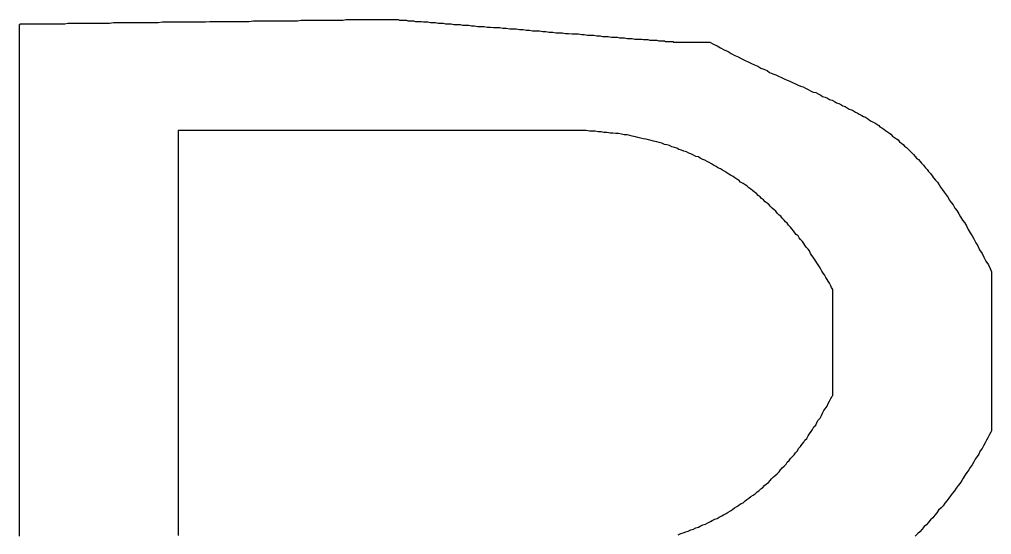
# Model space of a CAD drawing. Extents: x 3196 to 9141, y -1880 to 2325.
# Drawn here: x 8953.03 to 8960.77, y -1222.79 to -1218.69 of the extents above; entities that cross this region are included whole.
import ezdxf

# ---------------------------------------------------------------- set-up
doc = ezdxf.new("R2010")
doc.units = 0
doc.header["$MEASUREMENT"] = 0
doc.layers.add('10', color=10, linetype='CONTINUOUS')

msp = doc.modelspace()

# ---------------------------------------------------------------- linework, layer by layer
at = {"layer": '10', "linetype": 'Continuous'}
for points in [[(8953.030218, -1222.799985), (8953.030218, -1222.704585), (8953.030218, -1222.609185), (8953.030218, -1222.513735), (8953.030218, -1222.418335), (8953.030218, -1222.322935), (8953.030218, -1222.227485), (8953.030218, -1222.132085), (8953.030218, -1222.036685), (8953.030218, -1221.941235), (8953.030218, -1221.850835), (8953.030218, -1221.755435), (8953.030218, -1221.665035), (8953.030218, -1221.569635), (8953.030218, -1221.479235), (8953.030218, -1221.388835), (8953.030218, -1221.298435), (8953.030218, -1221.213035), (8953.030218, -1221.122635), (8953.030218, -1221.032285), (8953.030218, -1220.946885), (8953.030218, -1220.861535), (8953.030218, -1220.776135), (8953.030218, -1220.695785), (8953.030218, -1220.610435), (8953.030218, -1220.530085), (8953.030218, -1220.449735), (8953.030218, -1220.369335), (8953.030218, -1220.294035), (8953.030218, -1220.213685), (8953.030218, -1220.138335), (8953.030218, -1220.068035), (8953.030218, -1219.992685), (8953.030218, -1219.922385), (8953.030218, -1219.852085), (8953.030218, -1219.786785), (8953.030218, -1219.721535), (8953.030218, -1219.656235), (8953.030218, -1219.590935), (8953.030218, -1219.530685), (8953.030218, -1219.470435), (8953.030218, -1219.415185), (8953.030218, -1219.359935), (8953.030218, -1219.304685), (8953.030218, -1219.254485), (8953.030218, -1219.204235), (8953.030218, -1219.159035), (8953.030218, -1219.113835), (8953.030218, -1219.073685), (8953.030218, -1219.033485), (8953.030218, -1218.993335), (8953.030218, -1218.958185), (8953.030218, -1218.923035), (8953.030218, -1218.892885), (8953.030218, -1218.862735), (8953.030218, -1218.837635), (8953.030218, -1218.812535), (8953.030218, -1218.792435), (8953.030218, -1218.777385), (8953.030218, -1218.762335), (8953.030218, -1218.747235), (8953.030218, -1218.737185), (8953.030218, -1218.732185), (8953.030218, -1218.727185), (8953.035268, -1218.727185), (8953.035268, -1218.722135), (8953.040268, -1218.722135), (8953.050318, -1218.722135), (8953.055318, -1218.722135), (8953.060368, -1218.722135), (8953.070418, -1218.722135), (8953.080468, -1218.722135), (8953.090518, -1218.722135), (8953.100518, -1218.722135), (8953.115618, -1218.722135), (8953.130668, -1218.722135), (8953.140718, -1218.722135), (8953.155768, -1218.722135), (8953.170868, -1218.722135), (8953.190918, -1218.722135), (8953.206018, -1218.722135), (8953.226068, -1218.722135), (8953.241168, -1218.722135), (8953.261268, -1218.722135), (8953.281318, -1218.722135), (8953.306418, -1218.722135), (8953.326518, -1218.722135), (8953.346618, -1218.722135), (8953.371718, -1218.722135), (8953.391818, -1218.722135), (8953.416918, -1218.717135), (8953.442018, -1218.717135), (8953.467168, -1218.717135), (8953.492268, -1218.717135), (8953.522368, -1218.717135), (8953.547518, -1218.717135), (8953.572618, -1218.717135), (8953.602718, -1218.717135), (8953.632868, -1218.717135), (8953.657968, -1218.717135), (8953.688118, -1218.717135), (8953.718268, -1218.717135), (8953.748368, -1218.717135), (8953.778518, -1218.712085), (8953.808618, -1218.712085), (8953.843818, -1218.712085), (8953.873918, -1218.712085), (8953.904068, -1218.712085), (8953.939218, -1218.712085), (8953.969368, -1218.712085), (8953.999468, -1218.712085), (8954.034618, -1218.712085), (8954.069768, -1218.712085), (8954.099918, -1218.712085), (8954.135068, -1218.712085), (8954.170218, -1218.707085), (8954.205368, -1218.707085), (8954.235518, -1218.707085), (8954.270668, -1218.707085), (8954.305818, -1218.707085), (8954.340968, -1218.707085), (8954.376118, -1218.707085), (8954.411268, -1218.707085), (8954.446418, -1218.707085), (8954.476568, -1218.707085), (8954.511718, -1218.707085), (8954.546868, -1218.702035), (8954.582018, -1218.702035), (8954.617168, -1218.702035), (8954.652318, -1218.702035), (8954.687468, -1218.702035), (8954.722668, -1218.702035), (8954.757818, -1218.702035), (8954.787918, -1218.702035), (8954.823068, -1218.702035), (8954.858218, -1218.702035), (8954.893418, -1218.697035), (8954.923518, -1218.697035), (8954.958668, -1218.697035), (8954.993818, -1218.697035), (8955.023968, -1218.697035), (8955.059118, -1218.697035), (8955.089268, -1218.697035), (8955.119368, -1218.697035), (8955.154518, -1218.697035), (8955.184668, -1218.697035), (8955.214818, -1218.697035), (8955.244918, -1218.697035), (8955.275068, -1218.692035), (8955.305218, -1218.692035), (8955.335318, -1218.692035), (8955.365468, -1218.692035), (8955.395618, -1218.692035), (8955.420718, -1218.692035), (8955.450818, -1218.692035), (8955.475968, -1218.692035), (8955.506068, -1218.692035), (8955.531168, -1218.692035), (8955.556318, -1218.692035), (8955.581418, -1218.692035), (8955.606518, -1218.692035), (8955.631618, -1218.686985), (8955.651718, -1218.686985), (8955.676818, -1218.686985), (8955.696918, -1218.686985), (8955.717018, -1218.686985), (8955.742118, -1218.686985), (8955.762218, -1218.686985), (8955.777268, -1218.686985), (8955.797368, -1218.686985), (8955.817418, -1218.686985), (8955.832518, -1218.686985), (8955.847568, -1218.686985), (8955.862618, -1218.686985), (8955.877718, -1218.686985), (8955.892768, -1218.686985), (8955.907818, -1218.686985), (8955.917868, -1218.686985), (8955.927918, -1218.686985), (8955.937968, -1218.686985), (8955.948018, -1218.686985), (8955.958068, -1218.686985), (8955.963068, -1218.686985), (8955.973118, -1218.686985), (8955.978168, -1218.686985), (8955.983168, -1218.686985), (8955.988168, -1218.686985), (8955.993218, -1218.686985), (8955.998218, -1218.686985), (8956.003268, -1218.686985), (8956.008268, -1218.686985), (8956.018318, -1218.686985), (8956.023368, -1218.686985), (8956.028368, -1218.686985), (8956.038418, -1218.686985), (8956.048468, -1218.686985), (8956.058518, -1218.692035), (8956.068518, -1218.692035), (8956.078568, -1218.692035), (8956.088618, -1218.692035), (8956.098668, -1218.692035), (8956.113718, -1218.692035), (8956.123768, -1218.697035), (8956.138868, -1218.697035), (8956.153918, -1218.697035), (8956.168968, -1218.697035), (8956.184068, -1218.702035), (8956.199118, -1218.702035), (8956.214168, -1218.702035), (8956.234268, -1218.702035), (8956.249318, -1218.707085), (8956.269418, -1218.707085), (8956.284468, -1218.707085), (8956.304568, -1218.712085), (8956.324668, -1218.712085), (8956.344768, -1218.712085), (8956.364818, -1218.717135), (8956.384918, -1218.717135), (8956.405018, -1218.717135), (8956.425118, -1218.722135), (8956.450218, -1218.722135), (8956.470318, -1218.722135), (8956.490368, -1218.727185), (8956.515518, -1218.727185), (8956.540618, -1218.727185), (8956.560718, -1218.732185), (8956.585818, -1218.732185), (8956.610918, -1218.732185), (8956.631018, -1218.737185), (8956.656118, -1218.737185), (8956.681218, -1218.742235), (8956.706318, -1218.742235), (8956.731468, -1218.742235), (8956.756568, -1218.747235), (8956.781668, -1218.747235), (8956.806768, -1218.752285), (8956.831868, -1218.752285), (8956.857018, -1218.752285), (8956.882118, -1218.757285), (8956.907218, -1218.757285), (8956.937368, -1218.762335), (8956.962468, -1218.762335), (8956.987568, -1218.762335), (8957.012668, -1218.767335), (8957.042818, -1218.767335), (8957.067918, -1218.772385), (8957.093018, -1218.772385), (8957.118118, -1218.777385), (8957.148268, -1218.777385), (8957.173368, -1218.777385), (8957.198468, -1218.782385), (8957.223618, -1218.782385), (8957.248718, -1218.787435), (8957.278868, -1218.787435), (8957.303968, -1218.792435), (8957.329068, -1218.792435), (8957.354168, -1218.792435), (8957.379268, -1218.797485), (8957.404418, -1218.797485), (8957.434518, -1218.802485), (8957.459618, -1218.802485), (8957.484768, -1218.802485), (8957.509868, -1218.807535), (8957.529968, -1218.807535), (8957.555068, -1218.812535), (8957.580168, -1218.812535), (8957.605268, -1218.812535), (8957.630368, -1218.817585), (8957.655518, -1218.817585), (8957.675568, -1218.822585), (8957.700668, -1218.822585), (8957.720768, -1218.822585), (8957.745868, -1218.827585), (8957.765968, -1218.827585), (8957.791068, -1218.827585), (8957.811168, -1218.832635), (8957.831268, -1218.832635), (8957.851368, -1218.832635), (8957.871418, -1218.837635), (8957.891518, -1218.837635), (8957.911618, -1218.837635), (8957.931718, -1218.842685), (8957.946768, -1218.842685), (8957.966868, -1218.842685), (8957.986968, -1218.842685), (8958.002018, -1218.847685), (8958.017068, -1218.847685), (8958.037168, -1218.847685), (8958.052218, -1218.852735), (8958.067318, -1218.852735), (8958.082368, -1218.852735), (8958.097418, -1218.852735), (8958.107468, -1218.852735), (8958.122518, -1218.857735), (8958.132568, -1218.857735), (8958.147668, -1218.857735), (8958.157718, -1218.857735), (8958.167718, -1218.857735), (8958.177768, -1218.862735), (8958.187818, -1218.862735), (8958.192868, -1218.862735), (8958.202868, -1218.862735), (8958.207918, -1218.862735), (8958.217968, -1218.862735), (8958.222968, -1218.862735), (8958.228018, -1218.862735), (8958.233018, -1218.862735), (8958.238068, -1218.862735), (8958.238068, -1218.867785), (8958.243068, -1218.867785), (8958.248068, -1218.867785), (8958.253118, -1218.867785), (8958.258118, -1218.867785), (8958.263168, -1218.867785), (8958.268168, -1218.867785), (8958.273218, -1218.867785), (8958.278218, -1218.867785), (8958.283268, -1218.867785), (8958.288268, -1218.867785), (8958.293268, -1218.867785), (8958.298318, -1218.867785), (8958.303318, -1218.867785), (8958.308368, -1218.867785), (8958.313368, -1218.867785), (8958.318418, -1218.867785), (8958.323418, -1218.867785), (8958.328418, -1218.867785), (8958.333468, -1218.867785), (8958.338468, -1218.867785), (8958.343518, -1218.867785), (8958.348518, -1218.867785), (8958.353568, -1218.867785), (8958.358568, -1218.867785), (8958.363618, -1218.867785), (8958.368618, -1218.867785), (8958.373618, -1218.867785), (8958.378668, -1218.867785), (8958.383668, -1218.867785), (8958.388718, -1218.867785), (8958.393718, -1218.867785), (8958.398768, -1218.867785), (8958.403768, -1218.867785), (8958.408818, -1218.867785), (8958.413818, -1218.867785), (8958.418818, -1218.867785), (8958.423868, -1218.867785), (8958.428868, -1218.867785), (8958.433918, -1218.867785), (8958.438918, -1218.867785), (8958.443968, -1218.867785), (8958.448968, -1218.867785), (8958.453968, -1218.867785), (8958.459018, -1218.867785), (8958.464018, -1218.867785), (8958.469068, -1218.867785), (8958.474068, -1218.867785), (8958.479118, -1218.867785), (8958.484118, -1218.867785), (8958.489168, -1218.867785), (8958.494168, -1218.867785), (8958.499168, -1218.867785), (8958.504218, -1218.867785), (8958.509218, -1218.867785), (8958.514268, -1218.867785), (8958.519268, -1218.867785), (8958.529318, -1218.867785), (8958.559468, -1218.882835), (8958.589568, -1218.897935), (8958.614718, -1218.912985), (8958.644818, -1218.928035), (8958.674968, -1218.943135), (8958.700068, -1218.958185), (8958.730218, -1218.973235), (8958.755318, -1218.983285), (8958.780418, -1218.998335), (8958.810568, -1219.013435), (8958.835668, -1219.023485), (8958.860768, -1219.038535), (8958.885868, -1219.048585), (8958.911018, -1219.058635), (8958.936118, -1219.073685), (8958.961218, -1219.083735), (8958.986318, -1219.093785), (8959.006418, -1219.108835), (8959.031518, -1219.118885), (8959.056618, -1219.128935), (8959.076718, -1219.138985), (8959.101818, -1219.149035), (8959.121918, -1219.159035), (8959.147018, -1219.169085), (8959.167118, -1219.179135), (8959.187218, -1219.189185), (8959.212318, -1219.199235), (8959.232418, -1219.209285), (8959.252468, -1219.219335), (8959.272568, -1219.224335), (8959.292668, -1219.234385), (8959.312768, -1219.244435), (8959.332818, -1219.254485), (8959.352918, -1219.264535), (8959.373018, -1219.269535), (8959.393118, -1219.279585), (8959.413218, -1219.289635), (8959.428268, -1219.299685), (8959.448368, -1219.304685), (8959.468418, -1219.314735), (8959.483518, -1219.324785), (8959.503568, -1219.329785), (8959.523668, -1219.339835), (8959.538768, -1219.349885), (8959.558818, -1219.354935), (8959.573918, -1219.364935), (8959.588968, -1219.374985), (8959.609068, -1219.380035), (8959.624118, -1219.390085), (8959.639168, -1219.400135), (8959.659268, -1219.405135), (8959.674318, -1219.415185), (8959.689418, -1219.425235), (8959.704468, -1219.430235), (8959.719518, -1219.440285), (8959.739618, -1219.450335), (8959.754668, -1219.460385), (8959.769768, -1219.465385), (8959.784818, -1219.475435), (8959.799868, -1219.485485), (8959.814968, -1219.495535), (8959.830018, -1219.505585), (8959.845068, -1219.510585), (8959.860168, -1219.520635), (8959.875218, -1219.530685), (8959.885268, -1219.540735), (8959.900318, -1219.550785), (8959.915418, -1219.560835), (8959.930468, -1219.570885), (8959.945518, -1219.580885), (8959.960568, -1219.590935), (8959.970618, -1219.600985), (8959.985718, -1219.616035), (8960.000768, -1219.626085), (8960.015818, -1219.636135), (8960.030918, -1219.646185), (8960.040968, -1219.661235), (8960.056018, -1219.671285), (8960.071068, -1219.681335), (8960.081118, -1219.696435), (8960.096168, -1219.706435), (8960.111268, -1219.721535), (8960.126318, -1219.736585), (8960.136368, -1219.746635), (8960.151418, -1219.761685), (8960.166518, -1219.776785), (8960.176518, -1219.791835), (8960.191618, -1219.801885), (8960.206668, -1219.816935), (8960.216718, -1219.831985), (8960.231768, -1219.847085), (8960.246868, -1219.867135), (8960.261918, -1219.882235), (8960.271968, -1219.897285), (8960.287018, -1219.912335), (8960.302068, -1219.932435), (8960.312118, -1219.947535), (8960.327218, -1219.967585), (8960.342268, -1219.982685), (8960.357318, -1220.002735), (8960.367368, -1220.022835), (8960.382418, -1220.042935), (8960.397518, -1220.063035), (8960.412568, -1220.083085), (8960.427618, -1220.103185), (8960.437668, -1220.123285), (8960.452768, -1220.143385), (8960.467818, -1220.163435), (8960.482868, -1220.188585), (8960.497968, -1220.208635), (8960.513018, -1220.233785), (8960.528068, -1220.258885), (8960.543168, -1220.283985), (8960.558218, -1220.304085), (8960.573268, -1220.329185), (8960.588318, -1220.359335), (8960.603418, -1220.384435), (8960.618468, -1220.409535), (8960.633518, -1220.434635), (8960.648618, -1220.464785), (8960.663668, -1220.489885), (8960.678718, -1220.520035), (8960.698818, -1220.550135), (8960.713868, -1220.580285), (8960.728968, -1220.610435), (8960.749068, -1220.640535), (8960.764118, -1220.670685), (8960.774168, -1220.695785), (8960.774168, -1220.700835), (8960.774168, -1220.705835), (8960.774168, -1220.710835), (8960.774168, -1220.715885), (8960.774168, -1220.720885), (8960.774168, -1220.725935), (8960.774168, -1220.730935), (8960.774168, -1220.735985), (8960.774168, -1220.740985), (8960.774168, -1220.745985), (8960.774168, -1220.751035), (8960.774168, -1220.756035), (8960.774168, -1220.761085), (8960.774168, -1220.766085), (8960.774168, -1220.771135), (8960.774168, -1220.776135), (8960.774168, -1220.781185), (8960.774168, -1220.786185), (8960.774168, -1220.791185), (8960.774168, -1220.796235), (8960.774168, -1220.801235), (8960.774168, -1220.806285), (8960.774168, -1220.811285), (8960.774168, -1220.816335), (8960.774168, -1220.821335), (8960.774168, -1220.826385), (8960.774168, -1220.831385), (8960.774168, -1220.836385), (8960.774168, -1220.841435), (8960.774168, -1220.846435), (8960.774168, -1220.851485), (8960.774168, -1220.856485), (8960.774168, -1220.861535), (8960.774168, -1220.866535), (8960.774168, -1220.871535), (8960.774168, -1220.876585), (8960.774168, -1220.881585), (8960.774168, -1220.886635), (8960.774168, -1220.891635), (8960.774168, -1220.896685), (8960.774168, -1220.901685), (8960.774168, -1220.906735), (8960.774168, -1220.911735), (8960.774168, -1220.916735), (8960.774168, -1220.921785), (8960.774168, -1220.926785), (8960.774168, -1220.931835), (8960.774168, -1220.936835), (8960.774168, -1220.941885), (8960.774168, -1220.946885), (8960.774168, -1220.951935), (8960.774168, -1220.956935), (8960.774168, -1220.961935), (8960.774168, -1220.966985), (8960.774168, -1220.971985), (8960.774168, -1220.977035), (8960.774168, -1220.982035), (8960.774168, -1220.987085), (8960.774168, -1220.992085), (8960.774168, -1220.997085), (8960.774168, -1221.002135), (8960.774168, -1221.007135), (8960.774168, -1221.012185), (8960.774168, -1221.017185), (8960.774168, -1221.022235), (8960.774168, -1221.027235), (8960.774168, -1221.032285), (8960.774168, -1221.037285), (8960.774168, -1221.042285), (8960.774168, -1221.047335), (8960.774168, -1221.052335), (8960.774168, -1221.057385), (8960.774168, -1221.062385), (8960.774168, -1221.072435), (8960.774168, -1221.077485), (8960.774168, -1221.082485), (8960.774168, -1221.087485), (8960.774168, -1221.092535), (8960.774168, -1221.102585), (8960.774168, -1221.107585), (8960.774168, -1221.112635), (8960.774168, -1221.122635), (8960.774168, -1221.127685), (8960.774168, -1221.132685), (8960.774168, -1221.142735), (8960.774168, -1221.147785), (8960.774168, -1221.157835), (8960.774168, -1221.162835), (8960.774168, -1221.172885), (8960.774168, -1221.177885), (8960.774168, -1221.187935), (8960.774168, -1221.192985), (8960.774168, -1221.203035), (8960.774168, -1221.208035), (8960.774168, -1221.218085), (8960.774168, -1221.223085), (8960.774168, -1221.233135), (8960.774168, -1221.243185), (8960.774168, -1221.248185), (8960.774168, -1221.258235), (8960.774168, -1221.263285), (8960.774168, -1221.273335), (8960.774168, -1221.283385), (8960.774168, -1221.288385), (8960.774168, -1221.298435), (8960.774168, -1221.308485), (8960.774168, -1221.313485), (8960.774168, -1221.323535), (8960.774168, -1221.328585), (8960.774168, -1221.338585), (8960.774168, -1221.348635), (8960.774168, -1221.353685), (8960.774168, -1221.363735), (8960.774168, -1221.373735), (8960.774168, -1221.378785), (8960.774168, -1221.388835), (8960.774168, -1221.393835), (8960.774168, -1221.403885), (8960.774168, -1221.413935), (8960.774168, -1221.418935), (8960.774168, -1221.428985), (8960.774168, -1221.434035), (8960.774168, -1221.444085), (8960.774168, -1221.454135), (8960.774168, -1221.459135), (8960.774168, -1221.469185), (8960.774168, -1221.474185), (8960.774168, -1221.484235), (8960.774168, -1221.489285), (8960.774168, -1221.499285), (8960.774168, -1221.504335), (8960.774168, -1221.514385), (8960.774168, -1221.519385), (8960.774168, -1221.524435), (8960.774168, -1221.534485), (8960.774168, -1221.539485), (8960.774168, -1221.544485), (8960.774168, -1221.554535), (8960.774168, -1221.559585), (8960.774168, -1221.564585), (8960.774168, -1221.569635), (8960.774168, -1221.579685), (8960.774168, -1221.584685), (8960.774168, -1221.589685), (8960.774168, -1221.594735), (8960.774168, -1221.599735), (8960.774168, -1221.604785), (8960.774168, -1221.609785), (8960.774168, -1221.614835), (8960.774168, -1221.619835), (8960.774168, -1221.624835), (8960.774168, -1221.629885), (8960.774168, -1221.634885), (8960.774168, -1221.639935), (8960.774168, -1221.644935), (8960.774168, -1221.649985), (8960.774168, -1221.654985), (8960.774168, -1221.660035), (8960.774168, -1221.665035), (8960.774168, -1221.670035), (8960.774168, -1221.675085), (8960.774168, -1221.680085)], [(8959.508618, -1221.398885), (8959.508618, -1221.393835), (8959.508618, -1221.388835), (8959.508618, -1221.383785), (8959.508618, -1221.378785), (8959.508618, -1221.373735), (8959.508618, -1221.368735), (8959.508618, -1221.363735), (8959.508618, -1221.358685), (8959.508618, -1221.353685), (8959.508618, -1221.348635), (8959.508618, -1221.343635), (8959.508618, -1221.338585), (8959.508618, -1221.333585), (8959.508618, -1221.328585), (8959.508618, -1221.323535), (8959.508618, -1221.318535), (8959.508618, -1221.313485), (8959.508618, -1221.308485), (8959.508618, -1221.303435), (8959.508618, -1221.298435), (8959.508618, -1221.293385), (8959.508618, -1221.288385), (8959.508618, -1221.283385), (8959.508618, -1221.278335), (8959.508618, -1221.273335), (8959.508618, -1221.268285), (8959.508618, -1221.263285), (8959.508618, -1221.258235), (8959.508618, -1221.253235), (8959.508618, -1221.248185), (8959.508618, -1221.243185), (8959.508618, -1221.238185), (8959.508618, -1221.233135), (8959.508618, -1221.228135), (8959.508618, -1221.223085), (8959.508618, -1221.218085), (8959.508618, -1221.213035), (8959.508618, -1221.208035), (8959.508618, -1221.203035), (8959.508618, -1221.197985), (8959.508618, -1221.192985), (8959.508618, -1221.187935), (8959.508618, -1221.182935), (8959.508618, -1221.177885), (8959.508618, -1221.172885), (8959.508618, -1221.167835), (8959.508618, -1221.162835), (8959.508618, -1221.157835), (8959.508618, -1221.152785), (8959.508618, -1221.147785), (8959.508618, -1221.142735), (8959.508618, -1221.137735), (8959.508618, -1221.132685), (8959.508618, -1221.127685), (8959.508618, -1221.122635), (8959.508618, -1221.117635), (8959.508618, -1221.112635), (8959.508618, -1221.107585), (8959.508618, -1221.102585), (8959.508618, -1221.097535), (8959.508618, -1221.092535), (8959.508618, -1221.087485), (8959.508618, -1221.082485), (8959.508618, -1221.077485), (8959.508618, -1221.072435), (8959.508618, -1221.067435), (8959.508618, -1221.062385), (8959.508618, -1221.057385), (8959.508618, -1221.052335), (8959.508618, -1221.047335), (8959.508618, -1221.042285), (8959.508618, -1221.037285), (8959.508618, -1221.032285), (8959.508618, -1221.027235), (8959.508618, -1221.022235), (8959.508618, -1221.017185), (8959.508618, -1221.012185), (8959.508618, -1221.007135), (8959.508618, -1221.002135), (8959.508618, -1220.997085), (8959.508618, -1220.992085), (8959.508618, -1220.987085), (8959.508618, -1220.982035), (8959.508618, -1220.977035), (8959.508618, -1220.971985), (8959.508618, -1220.966985), (8959.508618, -1220.961935), (8959.508618, -1220.956935), (8959.508618, -1220.951935), (8959.508618, -1220.946885), (8959.508618, -1220.941885), (8959.508618, -1220.936835), (8959.508618, -1220.931835), (8959.508618, -1220.926785), (8959.508618, -1220.921785), (8959.508618, -1220.916735), (8959.508618, -1220.911735), (8959.508618, -1220.906735), (8959.508618, -1220.901685), (8959.508618, -1220.896685), (8959.508618, -1220.891635), (8959.508618, -1220.886635), (8959.508618, -1220.881585), (8959.508618, -1220.876585), (8959.508618, -1220.871535), (8959.508618, -1220.866535), (8959.508618, -1220.861535), (8959.508618, -1220.856485), (8959.508618, -1220.851485), (8959.508618, -1220.846435), (8959.508618, -1220.841435), (8959.508618, -1220.836385), (8959.498568, -1220.821335), (8959.493568, -1220.806285), (8959.483518, -1220.786185), (8959.473468, -1220.771135), (8959.463418, -1220.756035), (8959.453368, -1220.740985), (8959.443318, -1220.720885), (8959.433268, -1220.705835), (8959.423218, -1220.690785), (8959.413218, -1220.675685), (8959.403168, -1220.655635), (8959.393118, -1220.640535), (8959.383068, -1220.625485), (8959.373018, -1220.610435), (8959.362968, -1220.595335), (8959.352918, -1220.580285), (8959.342868, -1220.565235), (8959.332818, -1220.550135), (8959.322818, -1220.530085), (8959.312768, -1220.514985), (8959.297668, -1220.499935), (8959.287668, -1220.484885), (8959.277618, -1220.469785), (8959.267568, -1220.454735), (8959.252468, -1220.439685), (8959.242468, -1220.424585), (8959.232418, -1220.409535), (8959.217318, -1220.399485), (8959.207268, -1220.384435), (8959.197268, -1220.369335), (8959.182168, -1220.354285), (8959.172118, -1220.339235), (8959.157068, -1220.324185), (8959.147018, -1220.309085), (8959.131968, -1220.299035), (8959.121918, -1220.283985), (8959.106868, -1220.268935), (8959.096818, -1220.253835), (8959.081718, -1220.243785), (8959.066668, -1220.228735), (8959.056618, -1220.213685), (8959.041568, -1220.203635), (8959.026518, -1220.188585), (8959.011418, -1220.173485), (8959.001368, -1220.163435), (8958.986318, -1220.148385), (8958.971268, -1220.138335), (8958.956168, -1220.123285), (8958.941118, -1220.113235), (8958.931068, -1220.098185), (8958.916018, -1220.088135), (8958.900968, -1220.073085), (8958.885868, -1220.063035), (8958.870818, -1220.047935), (8958.855768, -1220.037885), (8958.840668, -1220.027885), (8958.825618, -1220.012785), (8958.810568, -1220.002735), (8958.795468, -1219.992685), (8958.775418, -1219.982685), (8958.760318, -1219.967585), (8958.745268, -1219.957535), (8958.730218, -1219.947535), (8958.715118, -1219.937485), (8958.695068, -1219.927435), (8958.679968, -1219.917385), (8958.664918, -1219.907335), (8958.649868, -1219.897285), (8958.629768, -1219.887235), (8958.614718, -1219.877185), (8958.594618, -1219.867135), (8958.579518, -1219.857135), (8958.559468, -1219.847085), (8958.544368, -1219.837035), (8958.524318, -1219.826985), (8958.509218, -1219.816935), (8958.489168, -1219.806885), (8958.474068, -1219.801885), (8958.453968, -1219.791835), (8958.438918, -1219.781785), (8958.418818, -1219.776785), (8958.398768, -1219.766735), (8958.378668, -1219.756685), (8958.363618, -1219.751635), (8958.343518, -1219.741585), (8958.323418, -1219.736585), (8958.303318, -1219.726535), (8958.283268, -1219.721535), (8958.268168, -1219.711485), (8958.248068, -1219.706435), (8958.228018, -1219.701435), (8958.207918, -1219.691385), (8958.187818, -1219.686385), (8958.167718, -1219.681335), (8958.147668, -1219.671285), (8958.127568, -1219.666285), (8958.107468, -1219.661235), (8958.082368, -1219.656235), (8958.062268, -1219.651235), (8958.042168, -1219.646185), (8958.022118, -1219.641185), (8958.002018, -1219.636135), (8957.976918, -1219.631135), (8957.956818, -1219.626085), (8957.936718, -1219.621085), (8957.911618, -1219.616035), (8957.891518, -1219.611035), (8957.871418, -1219.606035), (8957.846318, -1219.606035), (8957.826218, -1219.600985), (8957.801118, -1219.595985), (8957.781068, -1219.595985), (8957.755918, -1219.590935), (8957.735868, -1219.590935), (8957.710718, -1219.585935), (8957.685618, -1219.585935), (8957.665518, -1219.580885), (8957.640418, -1219.580885), (8957.615318, -1219.575885), (8957.595218, -1219.575885), (8957.570118, -1219.575885), (8957.545018, -1219.570885), (8957.519918, -1219.570885), (8957.494768, -1219.570885), (8957.469668, -1219.570885), (8957.449568, -1219.570885), (8957.424468, -1219.570885), (8957.399368, -1219.570885), (8957.394368, -1219.570885), (8957.389318, -1219.570885), (8957.384318, -1219.570885), (8957.379268, -1219.570885), (8957.374268, -1219.570885), (8957.369218, -1219.570885), (8957.359218, -1219.570885), (8957.354168, -1219.570885), (8957.344118, -1219.570885), (8957.329068, -1219.570885), (8957.319018, -1219.570885), (8957.308968, -1219.570885), (8957.293918, -1219.570885), (8957.278868, -1219.570885), (8957.263768, -1219.570885), (8957.248718, -1219.570885), (8957.228618, -1219.570885), (8957.213568, -1219.570885), (8957.193468, -1219.570885), (8957.173368, -1219.570885), (8957.153318, -1219.570885), (8957.133218, -1219.570885), (8957.113118, -1219.570885), (8957.088018, -1219.570885), (8957.062918, -1219.570885), (8957.042818, -1219.570885), (8957.017718, -1219.570885), (8956.992568, -1219.570885), (8956.967468, -1219.570885), (8956.942368, -1219.570885), (8956.912218, -1219.570885), (8956.887118, -1219.570885), (8956.857018, -1219.570885), (8956.826868, -1219.570885), (8956.801768, -1219.570885), (8956.771618, -1219.570885), (8956.741468, -1219.570885), (8956.711368, -1219.570885), (8956.681218, -1219.570885), (8956.646068, -1219.570885), (8956.615918, -1219.570885), (8956.585818, -1219.570885), (8956.550668, -1219.570885), (8956.515518, -1219.570885), (8956.485368, -1219.570885), (8956.450218, -1219.570885), (8956.415068, -1219.570885), (8956.384918, -1219.570885), (8956.349768, -1219.570885), (8956.314618, -1219.570885), (8956.279468, -1219.570885), (8956.244318, -1219.570885), (8956.209168, -1219.570885), (8956.174018, -1219.570885), (8956.138868, -1219.570885), (8956.103718, -1219.570885), (8956.063518, -1219.570885), (8956.028368, -1219.570885), (8955.993218, -1219.570885), (8955.958068, -1219.570885), (8955.922918, -1219.570885), (8955.882718, -1219.570885), (8955.847568, -1219.570885), (8955.812418, -1219.570885), (8955.777268, -1219.570885), (8955.737068, -1219.570885), (8955.701918, -1219.570885), (8955.666768, -1219.570885), (8955.631618, -1219.570885), (8955.596468, -1219.570885), (8955.561318, -1219.570885), (8955.521168, -1219.570885), (8955.485968, -1219.570885), (8955.450818, -1219.570885), (8955.415668, -1219.570885), (8955.380518, -1219.570885), (8955.345368, -1219.570885), (8955.315218, -1219.570885), (8955.280068, -1219.570885), (8955.244918, -1219.570885), (8955.209768, -1219.570885), (8955.179668, -1219.570885), (8955.144518, -1219.570885), (8955.114368, -1219.570885), (8955.079218, -1219.570885), (8955.049068, -1219.570885), (8955.018968, -1219.570885), (8954.983768, -1219.570885), (8954.953668, -1219.570885), (8954.923518, -1219.570885), (8954.893418, -1219.570885), (8954.868268, -1219.570885), (8954.838168, -1219.570885), (8954.808018, -1219.570885), (8954.782918, -1219.570885), (8954.752768, -1219.570885), (8954.727668, -1219.570885), (8954.702568, -1219.570885), (8954.677468, -1219.570885), (8954.652318, -1219.570885), (8954.627218, -1219.570885), (8954.607118, -1219.570885), (8954.582018, -1219.570885), (8954.561918, -1219.570885), (8954.541868, -1219.570885), (8954.521768, -1219.570885), (8954.501668, -1219.570885), (8954.481568, -1219.570885), (8954.461518, -1219.570885), (8954.446418, -1219.570885), (8954.431368, -1219.570885), (8954.416318, -1219.570885), (8954.401218, -1219.570885), (8954.386168, -1219.570885), (8954.371118, -1219.570885), (8954.361068, -1219.570885), (8954.351018, -1219.570885), (8954.340968, -1219.570885), (8954.330918, -1219.570885), (8954.325918, -1219.570885), (8954.315868, -1219.570885), (8954.310818, -1219.570885), (8954.305818, -1219.570885), (8954.300818, -1219.570885), (8954.295768, -1219.570885), (8954.295768, -1219.575885), (8954.295768, -1219.580885), (8954.295768, -1219.590935), (8954.295768, -1219.600985), (8954.295768, -1219.616035), (8954.295768, -1219.631135), (8954.295768, -1219.651235), (8954.295768, -1219.671285), (8954.295768, -1219.696435), (8954.295768, -1219.721535), (8954.295768, -1219.746635), (8954.295768, -1219.776785), (8954.295768, -1219.811935), (8954.295768, -1219.847085), (8954.295768, -1219.882235), (8954.295768, -1219.922385), (8954.295768, -1219.962585), (8954.295768, -1220.002735), (8954.295768, -1220.047935), (8954.295768, -1220.093135), (8954.295768, -1220.143385), (8954.295768, -1220.188585), (8954.295768, -1220.243785), (8954.295768, -1220.294035), (8954.295768, -1220.349285), (8954.295768, -1220.404535), (8954.295768, -1220.464785), (8954.295768, -1220.525035), (8954.295768, -1220.585285), (8954.295768, -1220.645585), (8954.295768, -1220.710835), (8954.295768, -1220.776135), (8954.295768, -1220.841435), (8954.295768, -1220.906735), (8954.295768, -1220.977035), (8954.295768, -1221.047335), (8954.295768, -1221.117635), (8954.295768, -1221.187935), (8954.295768, -1221.263285), (8954.295768, -1221.338585), (8954.295768, -1221.413935), (8954.295768, -1221.489285), (8954.295768, -1221.564585), (8954.295768, -1221.644935), (8954.295768, -1221.720285), (8954.295768, -1221.800635), (8954.295768, -1221.880985), (8954.295768, -1221.961335), (8954.295768, -1222.041685), (8954.295768, -1222.127035), (8954.295768, -1222.207435), (8954.295768, -1222.292785), (8954.295768, -1222.373135), (8954.295768, -1222.458535), (8954.295768, -1222.543885), (8954.295768, -1222.629235), (8954.295768, -1222.714635), (8954.295768, -1222.794985)], [(8958.278218, -1222.789985), (8958.298318, -1222.779935), (8958.318418, -1222.774885), (8958.338468, -1222.764835), (8958.358568, -1222.759835), (8958.378668, -1222.749785), (8958.398768, -1222.744785), (8958.418818, -1222.734735), (8958.438918, -1222.729685), (8958.453968, -1222.719635), (8958.474068, -1222.709635), (8958.494168, -1222.704585), (8958.514268, -1222.694535), (8958.534368, -1222.684485), (8958.549418, -1222.674435), (8958.569518, -1222.664435), (8958.589568, -1222.659385), (8958.604668, -1222.649335), (8958.624718, -1222.639285), (8958.639818, -1222.629235), (8958.659918, -1222.619235), (8958.674968, -1222.609185), (8958.695068, -1222.599135), (8958.710118, -1222.589085), (8958.725168, -1222.574035), (8958.745268, -1222.563985), (8958.760318, -1222.553935), (8958.775418, -1222.543885), (8958.795468, -1222.533835), (8958.810568, -1222.518785), (8958.825618, -1222.508735), (8958.840668, -1222.498685), (8958.855768, -1222.483635), (8958.875818, -1222.473585), (8958.890918, -1222.463535), (8958.905968, -1222.448485), (8958.921018, -1222.438435), (8958.936118, -1222.423335), (8958.951168, -1222.413335), (8958.966218, -1222.398235), (8958.981318, -1222.383185), (8958.996368, -1222.373135), (8959.011418, -1222.358085), (8959.021468, -1222.342985), (8959.036568, -1222.327935), (8959.051618, -1222.317885), (8959.066668, -1222.302835), (8959.081718, -1222.287785), (8959.091768, -1222.272685), (8959.106868, -1222.257635), (8959.121918, -1222.242585), (8959.136968, -1222.227485), (8959.147018, -1222.212435), (8959.162118, -1222.197385), (8959.172118, -1222.182285), (8959.187218, -1222.167235), (8959.202268, -1222.152185), (8959.212318, -1222.137085), (8959.227368, -1222.122035), (8959.237418, -1222.101935), (8959.252468, -1222.086885), (8959.262518, -1222.071835), (8959.277618, -1222.051735), (8959.287668, -1222.036685), (8959.302718, -1222.021585), (8959.312768, -1222.001485), (8959.322818, -1221.986435), (8959.337868, -1221.966335), (8959.347918, -1221.951285), (8959.357968, -1221.931185), (8959.373018, -1221.916135), (8959.383068, -1221.896035), (8959.393118, -1221.875935), (8959.408168, -1221.860885), (8959.418218, -1221.840785), (8959.428268, -1221.820735), (8959.438318, -1221.800635), (8959.448368, -1221.785585), (8959.463418, -1221.765485), (8959.473468, -1221.745385), (8959.483518, -1221.725285), (8959.493568, -1221.705235), (8959.503568, -1221.685135), (8959.508618, -1221.680085), (8959.508618, -1221.675085), (8959.508618, -1221.670035), (8959.508618, -1221.665035), (8959.508618, -1221.660035), (8959.508618, -1221.654985), (8959.508618, -1221.649985), (8959.508618, -1221.644935), (8959.508618, -1221.639935), (8959.508618, -1221.634885), (8959.508618, -1221.629885), (8959.508618, -1221.624835), (8959.508618, -1221.619835), (8959.508618, -1221.614835), (8959.508618, -1221.609785), (8959.508618, -1221.604785), (8959.508618, -1221.599735), (8959.508618, -1221.594735), (8959.508618, -1221.589685), (8959.508618, -1221.584685), (8959.508618, -1221.579685), (8959.508618, -1221.574635), (8959.508618, -1221.569635), (8959.508618, -1221.564585), (8959.508618, -1221.559585), (8959.508618, -1221.554535), (8959.508618, -1221.549535), (8959.508618, -1221.544485), (8959.508618, -1221.539485), (8959.508618, -1221.534485), (8959.508618, -1221.529435), (8959.508618, -1221.524435), (8959.508618, -1221.519385), (8959.508618, -1221.514385), (8959.508618, -1221.509335), (8959.508618, -1221.504335), (8959.508618, -1221.499285), (8959.508618, -1221.494285), (8959.508618, -1221.489285), (8959.508618, -1221.484235), (8959.508618, -1221.479235), (8959.508618, -1221.474185), (8959.508618, -1221.469185), (8959.508618, -1221.464135), (8959.508618, -1221.459135), (8959.508618, -1221.454135), (8959.508618, -1221.449085), (8959.508618, -1221.444085), (8959.508618, -1221.439035), (8959.508618, -1221.434035), (8959.508618, -1221.428985), (8959.508618, -1221.423985), (8959.508618, -1221.418935), (8959.508618, -1221.413935), (8959.508618, -1221.408935), (8959.508618, -1221.403885), (8959.508618, -1221.398885)], [(8960.774168, -1221.680085), (8960.774168, -1221.685135), (8960.774168, -1221.690135), (8960.774168, -1221.695185), (8960.774168, -1221.700185), (8960.774168, -1221.705235), (8960.774168, -1221.710235), (8960.774168, -1221.715235), (8960.774168, -1221.720285), (8960.774168, -1221.725285), (8960.774168, -1221.730335), (8960.774168, -1221.735335), (8960.774168, -1221.740385), (8960.774168, -1221.745385), (8960.774168, -1221.750385), (8960.774168, -1221.755435), (8960.774168, -1221.760435), (8960.774168, -1221.765485), (8960.774168, -1221.770485), (8960.774168, -1221.775535), (8960.774168, -1221.780535), (8960.774168, -1221.785585), (8960.774168, -1221.790585), (8960.774168, -1221.795585), (8960.774168, -1221.800635), (8960.774168, -1221.805635), (8960.774168, -1221.810685), (8960.774168, -1221.815685), (8960.774168, -1221.820735), (8960.774168, -1221.825735), (8960.774168, -1221.830785), (8960.774168, -1221.835785), (8960.774168, -1221.840785), (8960.774168, -1221.845835), (8960.774168, -1221.850835), (8960.774168, -1221.855885), (8960.774168, -1221.860885), (8960.774168, -1221.865935), (8960.774168, -1221.870935), (8960.774168, -1221.875935), (8960.774168, -1221.880985), (8960.774168, -1221.885985), (8960.774168, -1221.891035), (8960.774168, -1221.896035), (8960.774168, -1221.901085), (8960.774168, -1221.906085), (8960.774168, -1221.911135), (8960.774168, -1221.916135), (8960.774168, -1221.921135), (8960.774168, -1221.926185), (8960.774168, -1221.931185), (8960.774168, -1221.936235), (8960.774168, -1221.941235), (8960.774168, -1221.946285), (8960.774168, -1221.951285), (8960.774168, -1221.956335), (8960.774168, -1221.961335), (8960.769118, -1221.971385), (8960.759068, -1221.991485), (8960.744018, -1222.016585), (8960.733968, -1222.036685), (8960.723918, -1222.056735), (8960.708868, -1222.081885), (8960.698818, -1222.101935), (8960.683768, -1222.122035), (8960.673718, -1222.147135), (8960.658668, -1222.167235), (8960.643568, -1222.187335), (8960.633518, -1222.207435), (8960.618468, -1222.232535), (8960.603418, -1222.252585), (8960.593368, -1222.272685), (8960.578318, -1222.292785), (8960.563218, -1222.312885), (8960.548168, -1222.337985), (8960.538118, -1222.358085), (8960.523068, -1222.378135), (8960.507968, -1222.398235), (8960.492918, -1222.418335), (8960.477868, -1222.438435), (8960.462768, -1222.458535), (8960.447718, -1222.478585), (8960.432668, -1222.498685), (8960.417618, -1222.518785), (8960.402518, -1222.538885), (8960.387468, -1222.558935), (8960.372418, -1222.574035), (8960.352318, -1222.594085), (8960.337218, -1222.614185), (8960.322168, -1222.634285), (8960.307118, -1222.654385), (8960.287018, -1222.669435), (8960.271968, -1222.689535), (8960.256868, -1222.709635), (8960.236818, -1222.724685), (8960.221718, -1222.744785), (8960.201668, -1222.764835), (8960.186568, -1222.779935), (8960.166518, -1222.799985)]]:
    msp.add_lwpolyline(points, dxfattribs=at)

doc.saveas('drawing.dxf')
